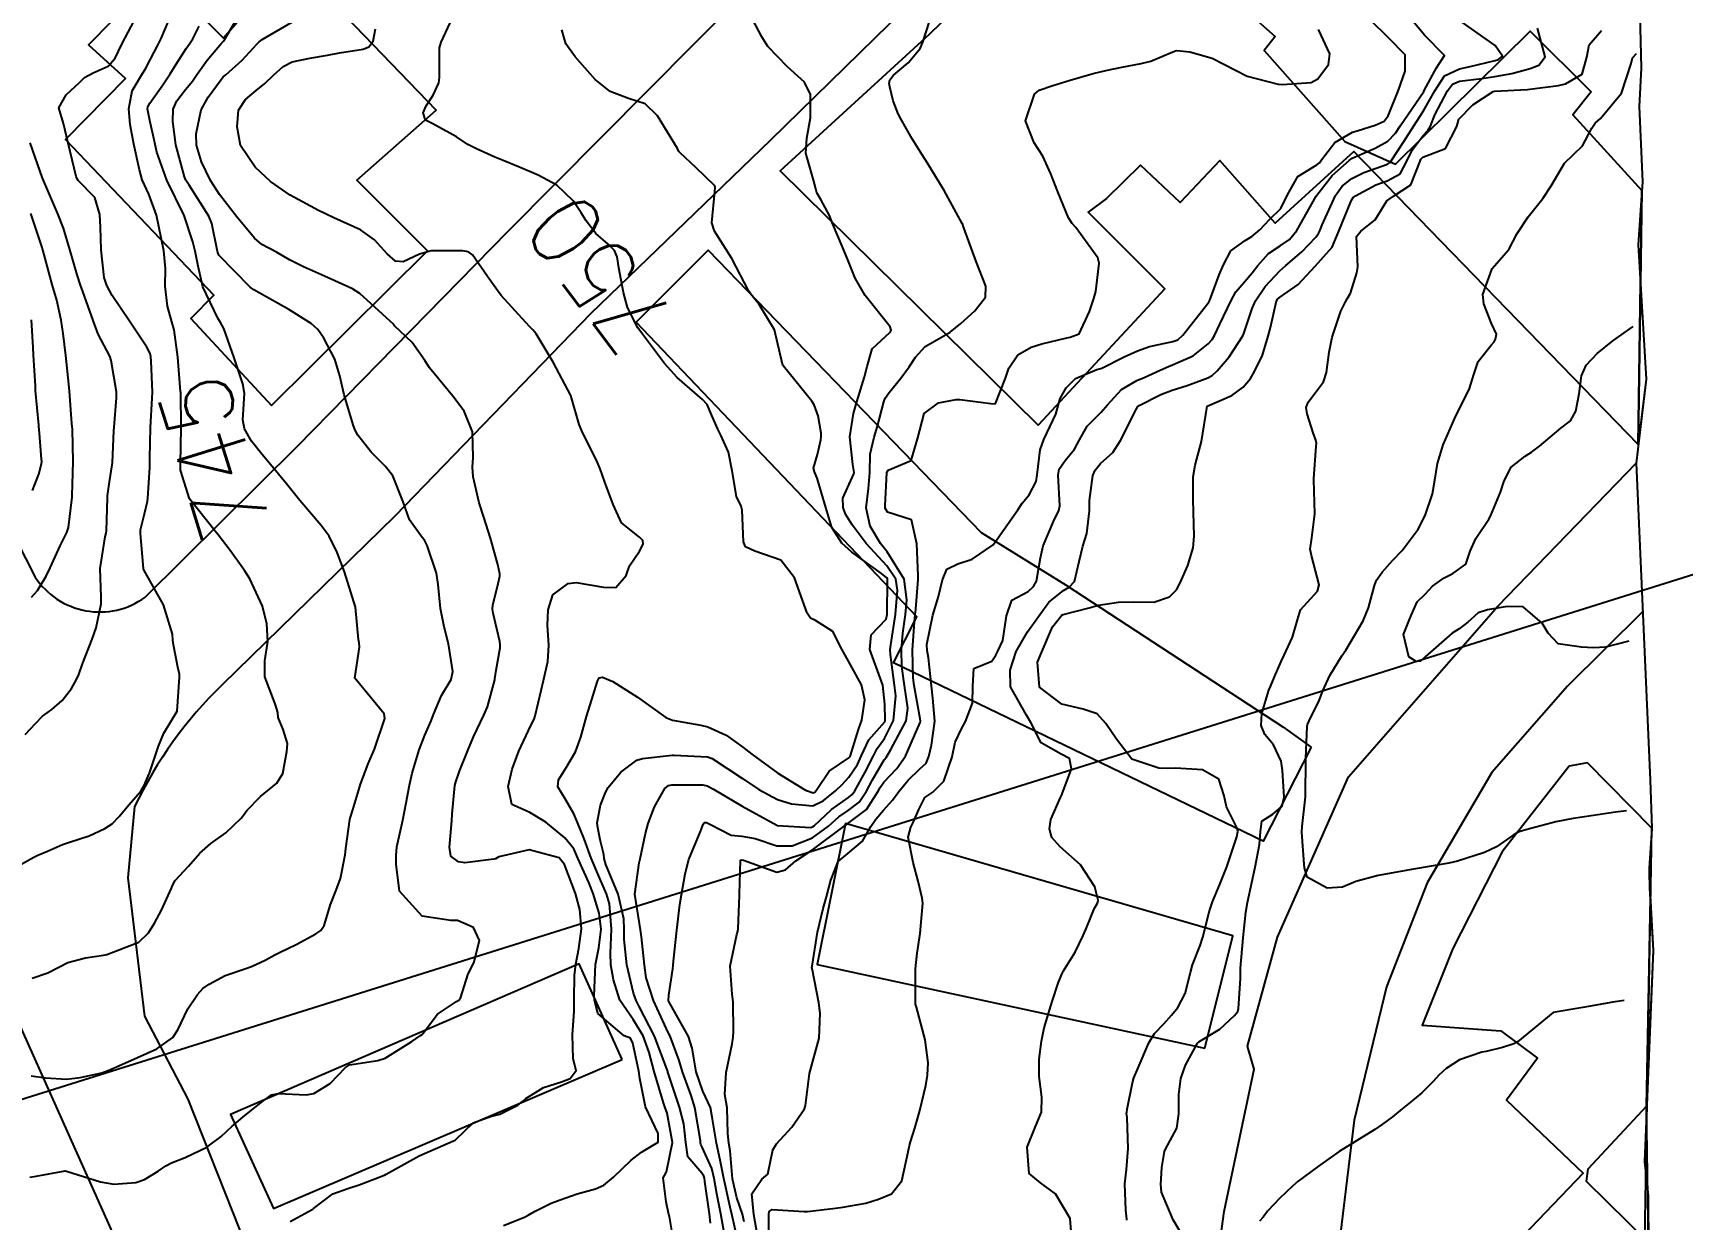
# Model space of a CAD drawing. Header units: metres. Extents: x 318500 to 325275, y 7408834 to 7428799.
# Drawn here: x 324030 to 324123.3, y 7420648.4 to 7420715.5 of the extents above; entities that cross this region are included whole.
import ezdxf
from ezdxf.enums import TextEntityAlignment as Align

# ---------------------------------------------------------------- set-up
doc = ezdxf.new("R2010")
doc.units = ezdxf.units.M
doc.header["$MEASUREMENT"] = 0
doc.linetypes.add('CONTINUO', pattern=[0])
for name, color, linetype in [('Area', 45, 'Continuous'), ('Cotas', 45, 'Continuous'), ('Curvas de Nivel 1m', 11, 'Continuous'), ('Curvas de Nivel 5m', 15, 'Continuous'), ('Edificações', 30, 'Continuous'), ('TEXTO', 45, 'Continuous'), ('Vias Primárias', 230, 'Continuous')]:
    doc.layers.add(name, color=color, linetype=linetype)
doc.styles.add('Style-STANDARD', font='STANDARD.shx')

msp = doc.modelspace()

# ---------------------------------------------------------------- linework, layer by layer
at = {"layer": 'Area'}
msp.add_lwpolyline([(324120.86, 7420765.833), (324120.91, 7420757.428), (324121.112, 7420752.133), (324120.784, 7420741.652), (324120.947, 7420739.248), (324121.206, 7420737.708), (324120.998, 7420733.427), (324120.946, 7420730.495), (324120.565, 7420727.16), (324120.892, 7420713.476), (324120.794, 7420711.324), (324120.976, 7420707.053), (324120.729, 7420703.508), (324121.185, 7420695.919), (324120.611, 7420691.168), (324121.407, 7420673.241), (324121.505, 7420670.527), (324121.352, 7420668.271), (324121.368, 7420667.144), (324121.575, 7420663.625), (324121.079, 7420651.686), (324121.298, 7420649.772), (324121.341, 7420643.741)], dxfattribs=at)
at = {"layer": 'Curvas de Nivel 1m', "flags": 128}
for points, elevation in [([(324029.202, 7420668.452), (324030.016, 7420668.899), (324030.253, 7420669.012), (324030.782, 7420669.242), (324031.638, 7420669.621), (324032.028, 7420669.748), (324033.139, 7420670.108), (324034.04, 7420670.507), (324034.456, 7420670.782), (324034.843, 7420671.188), (324035.388, 7420671.852), (324036.072, 7420672.623), (324036.269, 7420672.985), (324036.355, 7420673.176), (324036.562, 7420673.65), (324037.067, 7420675.165), (324037.361, 7420675.912), (324038.13, 7420677.15), (324038.246, 7420679.061), (324038.256, 7420679.149), (324038.253, 7420679.241), (324038.165, 7420679.631), (324037.913, 7420680.89), (324037.884, 7420681.154), (324037.85, 7420681.49), (324037.346, 7420683.163), (324036.239, 7420685.125), (324036.218, 7420685.18), (324036.213, 7420685.208), (324036.045, 7420687.182), (324036.054, 7420687.392), (324036.277, 7420688.306), (324036.451, 7420689.014), (324036.471, 7420689.177), (324036.573, 7420690.919), (324036.579, 7420691.176), (324036.582, 7420691.436), (324036.621, 7420693.176), (324036.712, 7420694.828), (324036.719, 7420695.175), (324036.646, 7420696.927), (324036.629, 7420697.177), (324036.589, 7420697.364), (324036.405, 7420697.721), (324035.433, 7420699.19), (324034.441, 7420700.633), (324034.147, 7420701.205), (324034.004, 7420701.659), (324033.831, 7420703.21), (324033.79, 7420704.507), (324033.746, 7420705.211), (324033.474, 7420706.175), (324032.529, 7420707.144), (324032.464, 7420707.231), (324032.405, 7420707.359), (324031.968, 7420709.239), (324031.691, 7420710.363), (324031.439, 7420711.247), (324031.847, 7420711.985), (324032.602, 7420712.684), (324032.883, 7420712.949), (324033.365, 7420713.219), (324034.217, 7420713.605), (324034.623, 7420714.051), (324034.998, 7420714.833), (324035.182, 7420715.195), (324035.688, 7420716.152)], 744), ([(324029.783, 7420650.813), (324030.157, 7420650.874), (324031.789, 7420651.162), (324031.859, 7420651.158), (324033.78, 7420650.547), (324034.546, 7420650.421), (324035.78, 7420650.503), (324036.274, 7420650.674), (324037.056, 7420651.157), (324037.485, 7420651.461), (324037.795, 7420651.629), (324038.583, 7420651.923), (324039.804, 7420652.498), (324040.601, 7420653.108), (324041.226, 7420653.692), (324041.827, 7420654.211), (324042.32, 7420654.597), (324042.942, 7420655.079), (324043.464, 7420655.456), (324043.847, 7420655.541), (324045.423, 7420655.47), (324045.847, 7420655.539), (324046.778, 7420656.104), (324047.646, 7420657.013), (324047.871, 7420657.154), (324049.468, 7420657.4), (324049.875, 7420657.533), (324051.391, 7420658.473), (324051.889, 7420658.826), (324051.966, 7420658.883), (324052.026, 7420658.959), (324052.842, 7420660.015), (324053.917, 7420660.73), (324054.049, 7420660.807), (324054.151, 7420660.937), (324054.57, 7420662.301), (324054.903, 7420662.926), (324055.223, 7420664.182), (324054.877, 7420664.926), (324053.976, 7420665.32), (324053.602, 7420665.317), (324051.979, 7420665.564), (324050.702, 7420666.979), (324050.497, 7420668.509), (324050.498, 7420668.983), (324050.537, 7420669.484), (324050.877, 7420670.978), (324051.075, 7420671.965), (324051.251, 7420672.972), (324051.418, 7420673.642), (324051.805, 7420674.965), (324052.118, 7420675.786), (324052.487, 7420676.595), (324052.621, 7420676.955), (324053.073, 7420678.024), (324053.614, 7420678.945), (324053.714, 7420679.398), (324053.462, 7420680.947), (324053.227, 7420681.922), (324053.016, 7420682.952), (324052.882, 7420684.302), (324052.783, 7420684.955), (324052.263, 7420686.511), (324052.11, 7420686.805), (324051.976, 7420686.964), (324051.267, 7420687.967), (324050.906, 7420688.981), (324050.312, 7420690.45), (324049.891, 7420690.996), (324049.1, 7420691.781), (324048.337, 7420692.742), (324048.182, 7420693.022), (324048.093, 7420693.273), (324047.568, 7420695.028), (324047.323, 7420696.094), (324047.032, 7420697.034), (324046.412, 7420698.233), (324046.079, 7420698.708), (324045.695, 7420699.051), (324044.432, 7420699.847), (324042.753, 7420700.788), (324042.448, 7420700.96), (324042.252, 7420701.102), (324040.477, 7420702.908), (324040.404, 7420703.121), (324040.083, 7420704.713), (324039.912, 7420705.129), (324038.798, 7420706.874), (324038.621, 7420707.149), (324038.533, 7420707.343), (324038.041, 7420709.158), (324037.877, 7420710.465), (324037.895, 7420711.16), (324038.102, 7420711.642), (324038.597, 7420712.276), (324038.99, 7420712.758), (324039.259, 7420713.14), (324039.816, 7420713.938), (324040.637, 7420714.905), (324040.744, 7420715.014), (324040.823, 7420715.118), (324041.497, 7420716.266)], 747), ([(324044.505, 7420648.303), (324045.759, 7420648.986), (324045.794, 7420649.005), (324045.83, 7420649.039), (324046.928, 7420649.867), (324047.777, 7420650.173), (324048.413, 7420650.371), (324049.789, 7420650.899), (324049.85, 7420650.928), (324049.946, 7420650.988), (324051.801, 7420652.015), (324053.748, 7420652.869), (324053.81, 7420652.888), (324053.838, 7420652.901), (324053.867, 7420652.929), (324054.867, 7420653.877), (324055.83, 7420654.236), (324056.365, 7420654.369), (324057.378, 7420654.887), (324057.641, 7420655.085), (324057.846, 7420655.251), (324058.845, 7420655.88), (324059.86, 7420656.203), (324060.336, 7420656.38), (324060.69, 7420656.848), (324060.518, 7420657.492), (324060.466, 7420658.851), (324060.565, 7420660.195), (324060.566, 7420660.85), (324060.584, 7420662.207), (324060.661, 7420662.849), (324060.839, 7420663.727), (324060.982, 7420664.845), (324060.894, 7420665.939), (324060.649, 7420666.85), (324060.024, 7420668.476), (324059.716, 7420668.863), (324058.034, 7420669.308), (324056.312, 7420668.906), (324056.127, 7420668.81), (324056.028, 7420668.782), (324054.38, 7420668.579), (324054.025, 7420668.629), (324053.604, 7420668.944), (324053.512, 7420669.468), (324053.648, 7420670.944), (324053.676, 7420671.324), (324053.826, 7420672.943), (324053.874, 7420673.151), (324054.092, 7420673.765), (324054.562, 7420674.933), (324054.883, 7420675.694), (324055.461, 7420676.92), (324055.665, 7420677.389), (324056.084, 7420678.911), (324056.092, 7420678.98), (324056.168, 7420679.456), (324056.377, 7420680.718), (324056.392, 7420680.907), (324056.37, 7420681.086), (324056.199, 7420681.793), (324055.983, 7420682.688), (324055.953, 7420682.914), (324055.971, 7420683.156), (324056.229, 7420684.187), (324056.366, 7420684.78), (324056.367, 7420684.908), (324056.248, 7420685.43), (324055.843, 7420686.916), (324055.468, 7420688.108), (324055.192, 7420688.926), (324054.852, 7420690.392), (324054.825, 7420690.932), (324054.868, 7420691.474), (324054.814, 7420692.933), (324054.357, 7420694.102), (324053.707, 7420694.947), (324052.394, 7420696.553), (324052.12, 7420696.964), (324051.41, 7420697.975), (324050.419, 7420698.929), (324050.392, 7420698.962), (324050.369, 7420698.991), (324048.446, 7420700.754), (324048.038, 7420701.024), (324046.46, 7420701.725), (324045.267, 7420702.259), (324044.474, 7420702.658), (324043.731, 7420703.081), (324042.918, 7420703.527), (324042.488, 7420703.879), (324041.482, 7420705.11), (324040.518, 7420706.35), (324040.004, 7420707.128), (324039.492, 7420708.19), (324039.225, 7420709.14), (324039.196, 7420709.771), (324039.474, 7420711.137), (324039.871, 7420711.851), (324040.606, 7420712.845), (324040.732, 7420712.995), (324040.876, 7420713.117), (324041.789, 7420713.942), (324042.636, 7420714.85), (324042.762, 7420714.974), (324042.934, 7420715.096), (324044.65, 7420716.109)], 748), ([(324069.113, 7420647.356), (324068.866, 7420648.733), (324068.642, 7420649.872), (324068.479, 7420650.74), (324068.349, 7420651.295), (324067.808, 7420652.504), (324067.723, 7420652.665), (324067.711, 7420652.751), (324067.704, 7420652.859), (324067.392, 7420654.757), (324067.183, 7420655.427), (324066.698, 7420656.768), (324066.509, 7420657.404), (324065.993, 7420658.778), (324065.893, 7420658.991), (324065.052, 7420660.789), (324064.649, 7420662.083), (324064.541, 7420662.794), (324064.376, 7420664.386), (324064.323, 7420664.796), (324064, 7420666.8), (324064.254, 7420668.57), (324064.297, 7420668.797), (324064.604, 7420670.235), (324064.746, 7420670.793), (324065.115, 7420671.738), (324065.699, 7420672.784), (324065.909, 7420672.955), (324066.083, 7420672.988), (324067.853, 7420672.984), (324068.083, 7420672.935), (324068.453, 7420672.744), (324070.066, 7420671.776), (324072.025, 7420670.7), (324072.05, 7420670.693), (324073.947, 7420670.57), (324074.049, 7420670.605), (324074.134, 7420670.669), (324075.119, 7420671.599), (324076.074, 7420672.265), (324076.283, 7420672.432), (324076.43, 7420672.637), (324077.02, 7420673.707), (324077.488, 7420674.626), (324077.707, 7420675.031), (324078.12, 7420675.598), (324078.633, 7420676.612), (324078.753, 7420678.009), (324078.682, 7420678.612), (324078.449, 7420680.353), (324078.43, 7420680.616), (324078.466, 7420680.889), (324078.739, 7420682.612), (324078.85, 7420683.991), (324078.748, 7420684.612), (324078.251, 7420685.367), (324077.082, 7420686.632), (324076.28, 7420687.675), (324075.913, 7420688.272), (324075.779, 7420688.648), (324075.753, 7420689.193), (324076.316, 7420690.392), (324076.391, 7420690.567), (324076.397, 7420690.639), (324076.327, 7420691.083), (324076.164, 7420692.643), (324076.363, 7420693.973), (324076.513, 7420694.494), (324076.554, 7420694.638), (324076.983, 7420696.042), (324077.138, 7420696.633), (324077.42, 7420697.625), (324078.429, 7420698.56), (324078.459, 7420698.59), (324078.476, 7420698.619), (324078.498, 7420698.686), (324078.433, 7420698.874), (324077.019, 7420700.634), (324076.465, 7420701.614), (324076.051, 7420702.646), (324075.719, 7420703.424), (324075.201, 7420704.66), (324075.012, 7420705.159), (324074.524, 7420706.057), (324074.294, 7420706.44), (324074.239, 7420706.674), (324074.118, 7420707.094), (324073.669, 7420708.683), (324073.732, 7420709.524), (324073.924, 7420710.68), (324073.923, 7420712), (324073.588, 7420712.685), (324072.623, 7420713.569), (324071.522, 7420714.717), (324071.175, 7420715.252), (324070.655, 7420716.263)], 752), ([(324069.742, 7420647.547), (324069.478, 7420648.724), (324069.383, 7420649.108), (324069.03, 7420650.731), (324068.834, 7420651.768), (324068.609, 7420652.738), (324068.379, 7420654.194), (324068.284, 7420654.743), (324067.854, 7420655.679), (324067.464, 7420656.756), (324067.235, 7420658.111), (324067.032, 7420658.763), (324065.919, 7420660.745), (324065.902, 7420660.78), (324065.897, 7420660.803), (324065.925, 7420661.1), (324066.146, 7420662.579), (324066.164, 7420662.777), (324066.187, 7420663.011), (324066.375, 7420664.774), (324066.547, 7420666.217), (324066.632, 7420666.771), (324066.84, 7420667.945), (324067.057, 7420668.765), (324067.743, 7420670.45), (324067.868, 7420670.753), (324067.948, 7420670.855), (324068.052, 7420670.86), (324068.279, 7420670.747), (324069.453, 7420670.138), (324070.044, 7420670.086), (324070.81, 7420669.945), (324072.038, 7420669.544), (324072.888, 7420669.537), (324074.043, 7420669.993), (324074.954, 7420670.656), (324075.536, 7420671.169), (324076.063, 7420671.528), (324076.691, 7420672.013), (324077.106, 7420672.63), (324077.445, 7420673.271), (324078.107, 7420674.389), (324078.206, 7420674.521), (324078.274, 7420674.618), (324078.476, 7420674.977), (324079.333, 7420676.602), (324079.432, 7420677.309), (324079.24, 7420678.604), (324079.103, 7420679.679), (324079.071, 7420680.607), (324079.155, 7420681.561), (324079.295, 7420682.604), (324079.382, 7420683.443), (324079.22, 7420684.605), (324078.263, 7420686.152), (324077.89, 7420686.624), (324077.314, 7420687.595), (324077.071, 7420688.632), (324077.213, 7420689.725), (324077.282, 7420690.63), (324077.298, 7420691.668), (324077.524, 7420692.628), (324077.729, 7420693.254), (324078.081, 7420694.623), (324078.16, 7420694.835), (324078.378, 7420695.159), (324079.04, 7420695.961), (324079.506, 7420696.603), (324079.862, 7420697.144), (324080.417, 7420697.753), (324080.938, 7420698.066), (324081.828, 7420698.569), (324082.435, 7420699.062), (324083.217, 7420699.777), (324083.821, 7420700.546), (324083.847, 7420701.162), (324083.306, 7420702.558), (324082.607, 7420704.47), (324082.573, 7420704.569), (324082.555, 7420704.614), (324082.511, 7420704.713), (324081.482, 7420706.58), (324080.553, 7420708.117), (324080.25, 7420708.595), (324079.676, 7420709.501), (324079.039, 7420710.613), (324078.887, 7420710.909), (324078.6, 7420711.644), (324078.413, 7420712.428), (324078.389, 7420712.623), (324078.417, 7420712.819), (324078.617, 7420713.093), (324079.453, 7420713.783), (324080.128, 7420714.598), (324080.293, 7420714.948), (324080.663, 7420716.131)], 753), ([(324071.603, 7420646.83), (324071.573, 7420648.702), (324071.59, 7420648.874), (324071.764, 7420648.977), (324073.565, 7420648.871), (324073.763, 7420648.872), (324075.344, 7420649.069), (324075.767, 7420649.113), (324077.052, 7420649.346), (324077.774, 7420649.565), (324078.512, 7420649.876), (324079.098, 7420650.6), (324079.45, 7420652.239), (324079.531, 7420652.594), (324079.593, 7420652.813), (324079.825, 7420653.587), (324080.051, 7420654.372), (324080.105, 7420654.586), (324080.449, 7420655.993), (324080.547, 7420656.58), (324080.58, 7420657.282), (324080.416, 7420658.582), (324079.917, 7420660.41), (324079.874, 7420660.591), (324079.871, 7420660.641), (324079.872, 7420662.591), (324079.959, 7420663.479), (324080.135, 7420664.588), (324080.283, 7420666.299), (324080.255, 7420666.586), (324080.014, 7420667.543), (324079.742, 7420668.594), (324079.463, 7420670.018), (324079.612, 7420670.597), (324079.756, 7420670.892), (324080.065, 7420671.59), (324080.396, 7420672.265), (324080.856, 7420672.578), (324081.469, 7420673.19), (324081.94, 7420674.563), (324082.118, 7420675.396), (324082.494, 7420676.189), (324082.693, 7420676.554), (324083.095, 7420677.601), (324083.105, 7420678.551), (324083.161, 7420679.564), (324084.182, 7420679.974), (324084.416, 7420680.307), (324084.52, 7420680.535), (324084.803, 7420681.138), (324085.011, 7420682.528), (324085.321, 7420683.426), (324086.231, 7420683.906), (324086.54, 7420684.201), (324086.702, 7420684.503), (324086.941, 7420685.819), (324087.084, 7420686.498), (324087.667, 7420687.872), (324087.97, 7420688.485), (324088.021, 7420688.757), (324087.94, 7420690.486), (324087.993, 7420690.817), (324088.333, 7420691.315), (324088.855, 7420691.962), (324089.133, 7420692.472), (324089.578, 7420693.247), (324090.366, 7420694.044), (324090.729, 7420694.455), (324091.509, 7420695.317), (324092.391, 7420695.835), (324092.807, 7420696.013), (324093.694, 7420696.417), (324094.183, 7420696.633), (324094.405, 7420696.711), (324095.572, 7420697.233), (324096.423, 7420697.905), (324096.646, 7420698.157), (324096.781, 7420698.375), (324097.085, 7420699.019), (324097.715, 7420700.361), (324097.979, 7420700.836), (324098.466, 7420701.415), (324098.905, 7420701.915), (324099.23, 7420702.342), (324099.824, 7420703.003), (324100.497, 7420703.438), (324101.018, 7420703.807), (324101.43, 7420704.316), (324102.53, 7420706.257), (324102.556, 7420706.3), (324103.423, 7420707.411), (324104.395, 7420708.272), (324104.487, 7420708.345), (324104.562, 7420708.396), (324105.856, 7420708.972), (324106.577, 7420709.357), (324107.008, 7420709.82), (324107.29, 7420710.24), (324108.61, 7420712.176), (324108.629, 7420712.22), (324109.333, 7420713.506), (324109.776, 7420714.203), (324108.657, 7420715.354), (324107.923, 7420716.231)], 756), ([(324088.699, 7420647.518), (324088.622, 7420648.471), (324087.781, 7420649.862), (324086.933, 7420650.493), (324086.305, 7420651.012), (324086.183, 7420652.504), (324086.658, 7420653.667), (324086.989, 7420654.493), (324087.013, 7420655.332), (324086.86, 7420656.495), (324086.864, 7420657.48), (324086.993, 7420658.493), (324087.148, 7420659.245), (324087.515, 7420660.486), (324087.612, 7420660.797), (324087.939, 7420661.767), (324088.137, 7420662.288), (324088.239, 7420662.477), (324088.9, 7420663.531), (324089.35, 7420664.466), (324089.531, 7420664.91), (324089.993, 7420666.013), (324090.151, 7420666.305), (324090.197, 7420666.457), (324090.011, 7420667.212), (324089.207, 7420668.468), (324088.04, 7420669.471), (324087.573, 7420670.015), (324087.449, 7420670.489), (324087.529, 7420671.017), (324088.077, 7420672.275), (324088.146, 7420672.413), (324088.169, 7420672.479), (324088.688, 7420673.887), (324088.583, 7420674.475), (324088.112, 7420674.722), (324086.975, 7420675.353), (324086.385, 7420676.506), (324086.136, 7420676.921), (324085.249, 7420678.524), (324085.228, 7420679.471), (324085.563, 7420680.519), (324086.201, 7420681.63), (324086.819, 7420682.501), (324087.408, 7420683.306), (324088.232, 7420683.972), (324088.56, 7420684.152), (324088.85, 7420684.474), (324089.117, 7420685.611), (324089.339, 7420686.469), (324089.553, 7420687.191), (324089.702, 7420688.466), (324089.712, 7420689.053), (324089.894, 7420690.464), (324090.026, 7420690.762), (324090.33, 7420691.144), (324091.018, 7420691.772), (324091.465, 7420692.443), (324092.368, 7420694.224), (324092.436, 7420694.363), (324092.519, 7420694.429), (324093.743, 7420695.052), (324094.383, 7420695.292), (324095.228, 7420695.557), (324096.394, 7420695.977), (324096.651, 7420696.121), (324096.927, 7420696.372), (324097.601, 7420697.174), (324098.37, 7420698.351), (324098.431, 7420698.485), (324098.897, 7420699.894), (324099.09, 7420700.344), (324099.645, 7420701.155), (324100.476, 7420702.035), (324100.63, 7420702.175), (324100.813, 7420702.325), (324101.705, 7420703.099), (324102.504, 7420703.928), (324102.663, 7420704.143), (324102.727, 7420704.297), (324102.858, 7420704.639), (324103.625, 7420706.284), (324104.003, 7420706.813), (324104.545, 7420707.25), (324105.223, 7420707.59), (324106.557, 7420708.059), (324106.677, 7420708.129), (324106.764, 7420708.247), (324107.474, 7420709.339), (324108.051, 7420710.228), (324108.599, 7420711.074), (324109.226, 7420712.211), (324109.781, 7420713.044), (324110.629, 7420713.453), (324111.24, 7420713.574), (324112.636, 7420713.924), (324112.825, 7420713.98), (324113.06, 7420714.164), (324112.649, 7420714.76), (324110.797, 7420716.06)], 757), ([(324029.859, 7420656.545), (324030.671, 7420656.429), (324031.857, 7420656.342), (324032.634, 7420656.443), (324033.863, 7420656.711), (324034.228, 7420656.831), (324034.992, 7420657.183), (324035.874, 7420657.575), (324036.972, 7420658.066), (324037.886, 7420658.707), (324038.156, 7420659.146), (324038.725, 7420660.32), (324039.27, 7420661.13), (324039.583, 7420661.467), (324039.929, 7420661.725), (324040.842, 7420662.201), (324041.942, 7420662.577), (324042.322, 7420662.709), (324043.103, 7420663.078), (324043.649, 7420663.377), (324043.955, 7420663.526), (324044.855, 7420663.953), (324045.965, 7420664.564), (324046.253, 7420664.751), (324046.435, 7420665.035), (324046.795, 7420666.225), (324047.119, 7420667.029), (324047.35, 7420667.686), (324047.613, 7420669.024), (324047.663, 7420669.395), (324047.887, 7420671.022), (324047.917, 7420671.157), (324048.058, 7420671.574), (324048.397, 7420672.693), (324048.493, 7420673.014), (324048.927, 7420674.178), (324049.277, 7420675.002), (324049.864, 7420676.731), (324049.826, 7420676.995), (324048.16, 7420679.02), (324048.436, 7420680.766), (324048.412, 7420681.017), (324048.378, 7420681.203), (324048.21, 7420683.02), (324047.588, 7420685.027), (324047.176, 7420686.105), (324046.716, 7420687.035), (324046.269, 7420687.639), (324045.056, 7420689.059), (324044.304, 7420689.986), (324043.409, 7420691.084), (324042.912, 7420691.677), (324042.333, 7420692.401), (324041.929, 7420693.104), (324041.84, 7420693.613), (324041.927, 7420695.104), (324041.84, 7420695.644), (324041.343, 7420697.111), (324040.756, 7420698.777), (324040.569, 7420699.119), (324040.423, 7420699.348), (324039.581, 7420701.133), (324039.301, 7420702.304), (324039.148, 7420703.14), (324039.008, 7420703.665), (324038.522, 7420705.15), (324038.501, 7420705.198), (324037.547, 7420707.165), (324036.981, 7420708.747), (324036.876, 7420709.175), (324036.823, 7420709.437), (324036.574, 7420710.533), (324036.442, 7420711.181), (324036.459, 7420711.304), (324036.585, 7420711.506), (324037.278, 7420712.492), (324037.723, 7420713.163), (324038.063, 7420713.713), (324038.632, 7420714.592), (324038.865, 7420714.918), (324039.01, 7420715.144), (324039.37, 7420715.862)], 746), ([(324056.571, 7420648.075), (324057.755, 7420648.56), (324057.972, 7420648.662), (324058.334, 7420648.871), (324059.274, 7420649.351), (324059.77, 7420649.534), (324060.744, 7420649.872), (324061.78, 7420650.159), (324062.248, 7420650.358), (324062.794, 7420650.815), (324063.8, 7420651.776), (324064.382, 7420652.217), (324065.328, 7420652.785), (324065.32, 7420653.282), (324064.595, 7420654.792), (324064.276, 7420656.383), (324064.219, 7420656.797), (324063.886, 7420658.38), (324063.749, 7420658.662), (324063.398, 7420658.807), (324061.908, 7420660.058), (324061.716, 7420660.833), (324061.704, 7420661.053), (324061.78, 7420662.833), (324061.959, 7420663.78), (324062.087, 7420664.828), (324061.984, 7420665.735), (324061.65, 7420666.835), (324061.391, 7420667.458), (324060.782, 7420668.849), (324060.546, 7420669.363), (324060.041, 7420669.995), (324058.962, 7420670.871), (324058.058, 7420671.413), (324057.044, 7420671.875), (324056.83, 7420672.899), (324057.071, 7420673.872), (324057.447, 7420674.89), (324058.125, 7420676.334), (324058.311, 7420676.696), (324058.372, 7420676.878), (324058.704, 7420678.323), (324058.845, 7420678.873), (324059.085, 7420679.962), (324059.136, 7420680.871), (324059.066, 7420682.007), (324059.091, 7420682.871), (324059.372, 7420683.719), (324060.233, 7420684.368), (324060.674, 7420684.413), (324062.23, 7420684.16), (324062.919, 7420684.13), (324063.506, 7420684.811), (324063.692, 7420685.364), (324064.261, 7420686.195), (324064.474, 7420686.59), (324064.444, 7420686.798), (324064.272, 7420686.98), (324063.254, 7420687.79), (324062.768, 7420688.823), (324062.309, 7420690.088), (324062.041, 7420690.834), (324061.828, 7420691.337), (324061.051, 7420692.849), (324060.85, 7420693.347), (324060.419, 7420694.859), (324060.372, 7420694.98), (324059.378, 7420696.87), (324058.416, 7420698.481), (324058.235, 7420698.699), (324058.042, 7420698.886), (324056.446, 7420700.635), (324056.232, 7420700.913), (324055.673, 7420701.711), (324054.815, 7420702.935), (324054.623, 7420703.079), (324054.482, 7420703.125), (324054.264, 7420703.16), (324052.482, 7420703.171), (324051.827, 7420702.97), (324050.908, 7420702.549), (324050.474, 7420702.579), (324049.998, 7420702.997), (324049.272, 7420703.792), (324048.493, 7420704.348), (324046.979, 7420705.035), (324046.503, 7420705.249), (324046.106, 7420705.446), (324044.518, 7420706.302), (324043.405, 7420707.087), (324042.542, 7420707.89), (324041.708, 7420709.109), (324041.507, 7420710.174), (324041.583, 7420711.11), (324041.978, 7420711.718), (324042.597, 7420712.231), (324043.084, 7420712.611), (324043.571, 7420713.086), (324044.115, 7420713.58), (324044.622, 7420713.841), (324045.632, 7420714.047), (324046.628, 7420714.227), (324047.306, 7420714.357), (324048.633, 7420714.557), (324048.965, 7420714.686), (324049.197, 7420715.012), (324049.345, 7420715.708)], 749), ([(324068.274, 7420648.22), (324068.218, 7420648.743), (324067.959, 7420650.576), (324067.932, 7420650.748), (324067.905, 7420650.862), (324067.793, 7420651.044), (324066.995, 7420651.956), (324066.888, 7420652.764), (324066.77, 7420653.822), (324066.516, 7420654.77), (324065.87, 7420656.755), (324065.862, 7420656.78), (324065.115, 7420658.788), (324064.224, 7420660.489), (324064.068, 7420660.799), (324063.926, 7420661.214), (324063.539, 7420662.806), (324063.406, 7420664.25), (324063.402, 7420664.809), (324063.37, 7420665.419), (324063.053, 7420666.814), (324062.368, 7420668.482), (324062.265, 7420668.826), (324062.254, 7420669.049), (324062.04, 7420669.878), (324061.88, 7420670.664), (324061.867, 7420670.833), (324062.065, 7420671.836), (324062.35, 7420672.552), (324062.5, 7420672.824), (324063.205, 7420673.702), (324064.104, 7420674.37), (324064.426, 7420674.476), (324066.108, 7420674.658), (324066.225, 7420674.661), (324068.107, 7420674.572), (324068.376, 7420674.476), (324070.089, 7420673.334), (324071.018, 7420672.711), (324072.072, 7420672.157), (324072.849, 7420671.907), (324074.067, 7420671.804), (324074.655, 7420672.077), (324075.338, 7420672.651), (324075.719, 7420673.012), (324076.092, 7420673.415), (324076.596, 7420674.141), (324076.814, 7420674.633), (324077.228, 7420675.519), (324078.129, 7420676.547), (324078.16, 7420676.62), (324078.144, 7420677.549), (324078.019, 7420678.621), (324077.954, 7420678.831), (324077.289, 7420680.629), (324077.357, 7420681.47), (324078.207, 7420682.337), (324078.269, 7420682.619), (324078.286, 7420684.572), (324078.277, 7420684.619), (324078.241, 7420684.673), (324077.943, 7420684.924), (324076.262, 7420686.124), (324075.698, 7420686.649), (324075.147, 7420687.525), (324074.805, 7420688.662), (324074.315, 7420690.32), (324074.164, 7420690.672), (324074.109, 7420690.887), (324074.335, 7420691.644), (324074.525, 7420692.489), (324074.538, 7420692.667), (324074.534, 7420692.85), (324074.362, 7420693.831), (324074.147, 7420694.453), (324074.005, 7420694.675), (324072.399, 7420696.642), (324072.362, 7420696.7), (324072.343, 7420696.758), (324071.892, 7420698.705), (324071.028, 7420700.131), (324070.55, 7420700.719), (324070.453, 7420700.887), (324069.492, 7420702.735), (324068.503, 7420704.28), (324068.36, 7420704.752), (324068.528, 7420706.507), (324068.55, 7420706.75), (324068.531, 7420706.829), (324067.447, 7420707.866), (324066.559, 7420708.701), (324066.493, 7420708.781), (324066.403, 7420708.94), (324065.284, 7420710.793), (324064.59, 7420711.462), (324063.634, 7420711.775), (324062.6, 7420712.16), (324061.748, 7420712.843), (324060.629, 7420714.126), (324060.104, 7420714.865), (324059.865, 7420715.65)], 751), ([(324070.187, 7420648.282), (324070.087, 7420648.717), (324069.774, 7420649.65), (324069.529, 7420650.724), (324069.382, 7420652.303), (324069.32, 7420652.727), (324069.263, 7420653.283), (324069.214, 7420654.729), (324069.09, 7420655.493), (324069.159, 7420656.731), (324069.506, 7420658.345), (324069.552, 7420658.725), (324069.584, 7420659.035), (324069.557, 7420660.725), (324069.5, 7420661.152), (324069.39, 7420662.728), (324069.768, 7420664.523), (324069.826, 7420664.722), (324069.844, 7420664.849), (324069.91, 7420666.721), (324069.912, 7420666.811), (324069.965, 7420668.721), (324070.03, 7420668.742), (324070.15, 7420668.719), (324072.02, 7420668.044), (324072.526, 7420668.189), (324073.099, 7420668.684), (324074.036, 7420669.311), (324075.839, 7420670.643), (324075.954, 7420670.739), (324076.052, 7420670.806), (324077.099, 7420671.595), (324077.761, 7420672.623), (324077.869, 7420672.836), (324078.088, 7420673.144), (324078.811, 7420673.898), (324079.312, 7420674.602), (324080.129, 7420676.503), (324080.146, 7420676.59), (324080.132, 7420676.705), (324079.788, 7420678.596), (324079.737, 7420679.025), (324079.709, 7420680.597), (324079.804, 7420682.194), (324079.851, 7420682.595), (324079.891, 7420682.919), (324080.021, 7420684.593), (324080.015, 7420684.822), (324079.948, 7420686.595), (324079.638, 7420687.954), (324078.288, 7420688.39), (324078.157, 7420688.621), (324078.149, 7420688.765), (324078.256, 7420690.621), (324078.264, 7420690.677), (324078.322, 7420690.764), (324079.617, 7420691.314), (324080, 7420692.595), (324080.364, 7420693.961), (324081.162, 7420694.578), (324082.175, 7420694.761), (324082.373, 7420694.761), (324084.125, 7420694.542), (324084.37, 7420694.523), (324084.397, 7420694.54), (324084.963, 7420695.96), (324085.146, 7420696.529), (324085.646, 7420697.287), (324086.418, 7420697.719), (324087.015, 7420697.907), (324088.426, 7420698.253), (324088.622, 7420698.292), (324089.12, 7420698.48), (324089.712, 7420699.741), (324089.95, 7420700.468), (324090.066, 7420700.856), (324090.254, 7420702.463), (324090.182, 7420702.767), (324088.935, 7420704.484), (324088.732, 7420704.707), (324088.515, 7420705.035), (324087.91, 7420706.496), (324087.526, 7420707.519), (324087.073, 7420708.505), (324086.571, 7420709.273), (324086.088, 7420710.518), (324086.605, 7420712.019), (324086.869, 7420712.246), (324087.633, 7420712.5), (324088.377, 7420712.729), (324088.615, 7420712.798), (324089.915, 7420713.176), (324090.623, 7420713.345), (324091.539, 7420713.534), (324092.63, 7420713.754), (324093.179, 7420713.877), (324094.415, 7420714.412), (324094.578, 7420714.473), (324094.641, 7420714.48), (324095.382, 7420714.399), (324096.635, 7420714.055), (324097.294, 7420713.706), (324098.62, 7420713.039), (324100.369, 7420712.577), (324100.614, 7420712.568), (324102.241, 7420712.68), (324102.619, 7420712.886), (324103.229, 7420713.693), (324103.295, 7420714.29), (324102.66, 7420715.662)], 754), ([(324091.814, 7420648.375), (324091.815, 7420648.429), (324091.768, 7420648.954), (324091.707, 7420650.431), (324091.798, 7420651.238), (324091.899, 7420652.429), (324091.836, 7420654.18), (324091.806, 7420654.431), (324091.809, 7420654.462), (324091.843, 7420654.647), (324092.146, 7420656.145), (324092.222, 7420656.425), (324092.453, 7420656.998), (324093.057, 7420658.412), (324093.374, 7420658.931), (324093.906, 7420659.476), (324094.347, 7420659.962), (324094.698, 7420660.392), (324095.123, 7420661.197), (324095.411, 7420662.385), (324095.533, 7420662.806), (324095.965, 7420663.906), (324096.119, 7420664.378), (324096.498, 7420665.867), (324096.661, 7420666.37), (324097.06, 7420667.318), (324097.477, 7420668.358), (324098.047, 7420670.045), (324098.091, 7420670.349), (324098.053, 7420670.531), (324097.456, 7420671.745), (324097.315, 7420672.361), (324097.024, 7420673.297), (324096.102, 7420673.832), (324094.574, 7420673.924), (324094.102, 7420673.899), (324093.625, 7420673.929), (324092.11, 7420674.43), (324091.24, 7420675.562), (324090.632, 7420676.452), (324090.138, 7420676.996), (324089.354, 7420677.255), (324088.146, 7420677.547), (324086.871, 7420678.499), (324086.775, 7420679.907), (324087.012, 7420680.498), (324087.624, 7420681.908), (324088.064, 7420682.482), (324088.131, 7420682.562), (324088.212, 7420682.611), (324089.697, 7420682.986), (324090.22, 7420683.137), (324091.354, 7420683.312), (324092.223, 7420683.323), (324093.337, 7420683.3), (324094.228, 7420683.609), (324094.625, 7420684.005), (324094.841, 7420684.394), (324095.269, 7420685.376), (324095.568, 7420686.387), (324095.622, 7420687.041), (324095.591, 7420688.387), (324095.573, 7420689.115), (324095.575, 7420690.387), (324095.677, 7420691.043), (324096.048, 7420692.385), (324096.37, 7420694.38), (324097.759, 7420694.98), (324098.387, 7420695.456), (324098.802, 7420695.938), (324099.044, 7420696.344), (324099.482, 7420697.271), (324099.814, 7420698.336), (324099.933, 7420698.837), (324100.288, 7420700.332), (324100.344, 7420700.439), (324100.453, 7420700.53), (324101.51, 7420701.268), (324102.463, 7420702.3), (324103.42, 7420703.362), (324103.8, 7420704.281), (324104.528, 7420706.027), (324104.625, 7420706.173), (324104.753, 7420706.268), (324105.903, 7420706.893), (324106.543, 7420707.12), (324107.266, 7420707.522), (324107.656, 7420708.234), (324107.953, 7420708.845), (324108.582, 7420709.688), (324108.846, 7420709.956), (324108.98, 7420710.214), (324109.227, 7420710.842), (324109.949, 7420712.2), (324110.228, 7420712.584), (324110.619, 7420712.759), (324111.895, 7420712.903), (324112.623, 7420713.008), (324113.59, 7420713.191), (324114.63, 7420713.459), (324115.12, 7420713.646), (324115.475, 7420714.127), (324115.047, 7420715.752)], 758), ([(324095.472, 7420646.654), (324094.438, 7420648.393), (324093.784, 7420649.972), (324093.739, 7420650.401), (324093.8, 7420651.362), (324093.942, 7420652.265), (324094.008, 7420652.398), (324094.638, 7420653.581), (324094.753, 7420654.391), (324094.754, 7420655.493), (324094.867, 7420656.39), (324095.127, 7420657.138), (324095.814, 7420658.381), (324095.848, 7420658.423), (324095.891, 7420658.458), (324097.083, 7420659.182), (324097.914, 7420659.955), (324098.088, 7420660.177), (324098.139, 7420660.347), (324098.25, 7420662.041), (324098.243, 7420662.346), (324098.236, 7420662.629), (324098.387, 7420664.344), (324098.55, 7420665.783), (324098.637, 7420666.34), (324098.886, 7420667.467), (324099.069, 7420668.334), (324099.326, 7420669.614), (324099.375, 7420670.33), (324099.449, 7420670.939), (324100.065, 7420671.321), (324100.602, 7420671.785), (324100.71, 7420672.314), (324100.624, 7420673.793), (324100.54, 7420674.316), (324100.119, 7420675.242), (324099.621, 7420675.823), (324099.412, 7420676.331), (324099.451, 7420677.019), (324099.841, 7420678.325), (324099.937, 7420678.55), (324100.171, 7420679.08), (324100.542, 7420679.959), (324100.715, 7420680.315), (324101.189, 7420681.321), (324101.472, 7420682.307), (324101.646, 7420682.878), (324102.228, 7420683.51), (324102.604, 7420683.925), (324102.694, 7420684.293), (324102.265, 7420685.952), (324102.19, 7420686.301), (324102.276, 7420686.941), (324102.449, 7420688.298), (324102.401, 7420690.216), (324102.398, 7420690.299), (324102.533, 7420692.111), (324102.543, 7420692.297), (324102.513, 7420692.459), (324102.356, 7420692.876), (324102.009, 7420693.948), (324101.967, 7420694.306), (324102.069, 7420694.61), (324102.381, 7420695.01), (324102.932, 7420695.751), (324103.109, 7420696.289), (324103.261, 7420697.444), (324103.432, 7420698.285), (324103.917, 7420699.75), (324104.174, 7420700.274), (324104.284, 7420700.441), (324104.458, 7420700.776), (324104.829, 7420701.912), (324104.874, 7420702.266), (324104.799, 7420703.974), (324105.04, 7420704.265), (324105.851, 7420704.922), (324106.527, 7420705.986), (324106.896, 7420706.245), (324107.87, 7420706.9), (324108.399, 7420708.222), (324108.442, 7420708.342), (324108.563, 7420708.447), (324109.828, 7420708.944), (324110.483, 7420710.192), (324110.594, 7420710.598), (324111.38, 7420711.404), (324112.531, 7420712.171), (324112.602, 7420712.178), (324114.467, 7420712.288), (324114.612, 7420712.3), (324116.219, 7420712.512), (324116.617, 7420712.603), (324117.573, 7420713.153), (324117.823, 7420714.098), (324117.952, 7420714.795), (324118.663, 7420715.614)], 759), ([(324029.531, 7420675.836), (324030.118, 7420676.456), (324030.516, 7420676.862), (324031.032, 7420677.246), (324031.629, 7420677.746), (324032.148, 7420678.428), (324032.436, 7420678.946), (324032.555, 7420679.224), (324032.765, 7420679.82), (324033.324, 7420681.213), (324033.538, 7420681.861), (324033.825, 7420683.206), (324033.824, 7420683.598), (324033.766, 7420685.207), (324034.052, 7420686.997), (324034.102, 7420687.202), (324034.12, 7420687.345), (324034.174, 7420689.202), (324034.181, 7420689.313), (324034.304, 7420690.105), (324034.454, 7420691.062), (324034.469, 7420691.199), (324034.545, 7420692.991), (324034.557, 7420693.198), (324034.697, 7420694.864), (324034.691, 7420695.197), (324034.397, 7420696.973), (324034.309, 7420697.201), (324033.647, 7420698.447), (324033.364, 7420699.216), (324032.797, 7420700.873), (324032.663, 7420701.227), (324032.459, 7420701.804), (324032.05, 7420703.236), (324031.693, 7420704.443), (324031.376, 7420705.247), (324030.529, 7420707.224), (324030.518, 7420707.26), (324030.514, 7420707.277), (324029.802, 7420709.268)], 743), ([(324029.888, 7420683.59), (324030.221, 7420683.971), (324030.715, 7420684.77), (324030.935, 7420685.25), (324031.501, 7420686.49), (324031.885, 7420687.236), (324031.972, 7420687.527), (324032.187, 7420689.232), (324032.194, 7420689.329), (324032.242, 7420691.231), (324032.198, 7420693.092), (324032.188, 7420693.232), (324032.173, 7420693.402), (324032.027, 7420695.235), (324031.994, 7420695.618), (324031.828, 7420697.239), (324031.668, 7420698.496), (324031.563, 7420699.243), (324031.313, 7420700.37), (324031.063, 7420701.251), (324030.523, 7420703.216), (324030.511, 7420703.26), (324030.503, 7420703.282), (324030.481, 7420703.342), (324029.856, 7420705.266)], 742), ([(324029.937, 7420689.622), (324030.309, 7420690.543), (324030.452, 7420691.124), (324030.463, 7420691.258), (324030.459, 7420691.396), (324030.336, 7420692.852), (324030.3, 7420693.26), (324030.299, 7420693.302), (324030.118, 7420695.263), (324030.103, 7420695.534), (324029.993, 7420697.264), (324029.974, 7420697.694), (324029.893, 7420699.265)], 741), ([(324120.2, 7420681.11), (324118.879, 7420680.762), (324118.196, 7420680.724), (324117.521, 7420680.772), (324116.198, 7420680.948), (324115.639, 7420681.553), (324115.3, 7420682.124), (324114.224, 7420683.049), (324113.318, 7420683.059), (324112.22, 7420682.865), (324111.686, 7420682.707), (324111.108, 7420682.181), (324110.6, 7420681.792), (324110.204, 7420681.546), (324108.678, 7420680.213), (324108.43, 7420679.973), (324108.186, 7420679.947), (324107.765, 7420680.224), (324107.459, 7420681.484), (324107.755, 7420682.227), (324107.888, 7420682.552), (324108.227, 7420683.325), (324108.694, 7420683.752), (324109.11, 7420684.207), (324109.766, 7420684.679), (324110.251, 7420684.936), (324110.995, 7420685.446), (324111.227, 7420686.18), (324111.556, 7420686.899), (324112.288, 7420687.993), (324112.383, 7420688.169), (324112.949, 7420689.522), (324113.149, 7420690.158), (324113.554, 7420690.929), (324114.341, 7420691.561), (324114.703, 7420691.776), (324115.16, 7420692.128), (324116.36, 7420693.132), (324116.906, 7420693.563), (324117.212, 7420694.102), (324117.399, 7420695.086), (324117.534, 7420696.099), (324117.797, 7420696.708), (324118.419, 7420697.351), (324119.303, 7420698.077), (324120.44, 7420698.89)], 761), ([(324119.93, 7420660.79), (324119.299, 7420660.697), (324117.926, 7420660.46), (324117.605, 7420660.404), (324115.92, 7420660.11), (324113.903, 7420658.455), (324113.703, 7420658.341), (324113.053, 7420658.148), (324112.134, 7420657.92), (324111.896, 7420657.867), (324110.624, 7420657.444), (324109.882, 7420656.961), (324109.483, 7420656.589), (324109.121, 7420656.201), (324108.498, 7420655.573), (324107.852, 7420655.041), (324107.392, 7420654.679), (324106.84, 7420654.23), (324106.27, 7420653.801), (324105.833, 7420653.513), (324103.82, 7420652.27), (324102.665, 7420651.43), (324101.797, 7420650.8), (324101.514, 7420650.582), (324101.19, 7420650.306), (324100.463, 7420649.63), (324099.768, 7420648.885), (324099.529, 7420648.558), (324099.322, 7420648.327)], 759)]:
    msp.add_lwpolyline(points, dxfattribs=dict(at, elevation=elevation))
at = {"layer": 'Curvas de Nivel 5m', "flags": 128}
for points, elevation in [([(324029.928, 7420662.051), (324030.808, 7420662.364), (324031.937, 7420662.951), (324032.945, 7420663.215), (324033.952, 7420663.356), (324034.15, 7420663.395), (324035.959, 7420664.092), (324036.504, 7420664.626), (324036.849, 7420665.161), (324037.238, 7420665.9), (324037.801, 7420667.152), (324037.857, 7420667.296), (324038.006, 7420667.58), (324038.772, 7420668.386), (324039.401, 7420669.129), (324040.035, 7420669.669), (324040.879, 7420670.274), (324041.74, 7420671.103), (324041.878, 7420671.277), (324042.056, 7420671.525), (324042.832, 7420672.325), (324043.756, 7420673.075), (324044.088, 7420673.625), (324044.315, 7420674.859), (324044.35, 7420675.066), (324044.359, 7420675.312), (324044.12, 7420676.104), (324043.832, 7420676.781), (324043.805, 7420677.075), (324043.658, 7420677.557), (324043.082, 7420679.086), (324043.083, 7420680), (324043.251, 7420681.084), (324043.191, 7420682.089), (324042.947, 7420683.089), (324042.233, 7420684.626), (324041.935, 7420685.103), (324041.127, 7420686.235), (324040.448, 7420687.118), (324040.263, 7420687.32), (324038.813, 7420689.142), (324038.314, 7420690.775), (324038.309, 7420691.15), (324038.34, 7420693.15), (324038.321, 7420695.151), (324038.318, 7420695.204), (324038.156, 7420697.154), (324037.953, 7420698.694), (324037.827, 7420699.159), (324037.569, 7420700.027), (324037.441, 7420701.165), (324037.467, 7420702.163), (324037.368, 7420703.167), (324037.217, 7420703.899), (324036.953, 7420705.173), (324036.518, 7420706.37), (324036.148, 7420707.184), (324035.992, 7420707.732), (324035.665, 7420709.189), (324035.457, 7420710.305), (324035.385, 7420711.192), (324035.574, 7420712.212), (324036.159, 7420713.185), (324036.34, 7420713.457), (324036.622, 7420713.993), (324037.027, 7420714.781), (324037.217, 7420715.171), (324037.632, 7420716.147)], 745), ([(324066.263, 7420646.772), (324065.951, 7420648.583), (324065.903, 7420648.778), (324065.77, 7420649.416), (324065.601, 7420650.782), (324065.668, 7420650.904), (324065.793, 7420651.117), (324066.122, 7420652.775), (324065.835, 7420654.434), (324065.702, 7420654.781), (324065.621, 7420655.005), (324065.084, 7420656.788), (324064.806, 7420657.865), (324064.479, 7420658.794), (324063.904, 7420659.72), (324063.155, 7420660.811), (324062.79, 7420661.964), (324062.636, 7420662.82), (324062.615, 7420663.478), (324062.684, 7420664.819), (324062.558, 7420666.255), (324062.407, 7420666.824), (324062.013, 7420667.692), (324061.53, 7420668.837), (324061.135, 7420669.937), (324060.753, 7420670.849), (324060.553, 7420671.348), (324060.07, 7420672.185), (324059.649, 7420672.864), (324059.676, 7420673.274), (324060.096, 7420673.923), (324060.638, 7420674.852), (324060.942, 7420675.671), (324061.273, 7420676.843), (324061.48, 7420677.5), (324061.881, 7420678.834), (324061.974, 7420679.022), (324062.164, 7420679.077), (324062.76, 7420678.821), (324064.147, 7420677.931), (324065.753, 7420676.784), (324066.128, 7420676.63), (324067.726, 7420676.356), (324068.125, 7420676.26), (324069.169, 7420675.782), (324070.114, 7420675.119), (324070.62, 7420674.715), (324072.094, 7420673.642), (324073.647, 7420672.677), (324074.078, 7420672.54), (324074.171, 7420672.576), (324074.253, 7420672.667), (324074.996, 7420673.757), (324076.108, 7420674.511), (324076.169, 7420674.58), (324076.193, 7420674.639), (324076.643, 7420676.117), (324076.837, 7420676.633), (324076.996, 7420677.783), (324076.81, 7420678.634), (324076.177, 7420679.794), (324075.708, 7420680.647), (324075.2, 7420681.655), (324074.206, 7420682.262), (324073.931, 7420682.398), (324073.745, 7420682.677), (324073.481, 7420683.421), (324073.034, 7420684.688), (324072.255, 7420685.68), (324070.784, 7420686.193), (324070.266, 7420686.426), (324070.14, 7420686.722), (324070.066, 7420688.502), (324070.016, 7420688.724), (324069.742, 7420689.284), (324069.51, 7420690.732), (324069.287, 7420691.784), (324068.871, 7420692.742), (324068.696, 7420693.088), (324068.361, 7420693.85), (324068.082, 7420694.469), (324067.825, 7420694.758), (324066.388, 7420696.001), (324065.678, 7420696.787), (324064.425, 7420698.452), (324064.174, 7420698.804), (324063.585, 7420699.957), (324063.358, 7420700.816), (324063.092, 7420702.199), (324062.995, 7420702.822), (324062.844, 7420703.185), (324062.487, 7420703.532), (324061.801, 7420704.148), (324061.239, 7420704.849), (324060.963, 7420705.309), (324060.517, 7420705.983), (324059.593, 7420706.869), (324058.538, 7420707.438), (324057.515, 7420707.866), (324056.55, 7420708.264), (324056.084, 7420708.448), (324055.054, 7420708.933), (324054.716, 7420709.092), (324054.562, 7420709.173), (324053.908, 7420709.605), (324052.574, 7420710.338), (324052.164, 7420710.554), (324052.031, 7420710.968), (324052.193, 7420711.359), (324052.595, 7420711.961), (324052.911, 7420712.651), (324052.957, 7420712.957), (324052.96, 7420714.632), (324053.058, 7420714.956), (324053.561, 7420716.041)], 750), ([(324070.927, 7420647.523), (324070.727, 7420648.71), (324070.61, 7420649.879), (324071.179, 7420650.706), (324071.517, 7420650.979), (324071.807, 7420652.358), (324072.006, 7420652.697), (324072.872, 7420653.636), (324073.597, 7420654.674), (324073.659, 7420654.857), (324073.87, 7420656.67), (324074.418, 7420658.662), (324074.486, 7420660.086), (324074.407, 7420660.663), (324074.023, 7420662.595), (324074.016, 7420662.669), (324074.024, 7420662.742), (324074.331, 7420664.665), (324074.651, 7420665.999), (324074.836, 7420666.657), (324075.074, 7420667.594), (324075.491, 7420668.648), (324076.035, 7420669.103), (324076.877, 7420669.797), (324077.345, 7420670.627), (324077.635, 7420671.045), (324078.064, 7420671.544), (324078.568, 7420672.117), (324078.927, 7420672.607), (324079.446, 7420673.244), (324080.099, 7420673.867), (324080.472, 7420674.217), (324080.618, 7420674.582), (324080.769, 7420675.232), (324080.957, 7420676.578), (324080.851, 7420677.878), (324080.774, 7420678.581), (324080.604, 7420680.163), (324080.52, 7420680.585), (324080.514, 7420680.906), (324080.841, 7420682.581), (324081.168, 7420683.634), (324081.404, 7420684.573), (324081.645, 7420685.173), (324082.254, 7420685.476), (324083.08, 7420685.73), (324084.27, 7420686.54), (324085.655, 7420688.52), (324085.907, 7420688.904), (324086.303, 7420689.367), (324086.695, 7420690.123), (324086.751, 7420690.504), (324086.921, 7420691.922), (324087.131, 7420692.498), (324087.801, 7420693.925), (324087.957, 7420694.486), (324088.051, 7420694.808), (324088.384, 7420695.42), (324088.912, 7420695.955), (324090.13, 7420696.463), (324090.35, 7420696.512), (324090.401, 7420696.531), (324091.673, 7420697.18), (324092.416, 7420697.517), (324093.095, 7420697.749), (324094.424, 7420698.03), (324094.695, 7420698.137), (324094.985, 7420698.402), (324096.449, 7420700.262), (324096.507, 7420700.379), (324097.033, 7420701.81), (324097.276, 7420702.368), (324097.69, 7420703.164), (324098.501, 7420703.737), (324098.879, 7420703.971), (324099.335, 7420704.342), (324099.909, 7420704.943), (324100.522, 7420705.562), (324100.907, 7420706.324), (324101.489, 7420707.372), (324102.556, 7420708.021), (324102.716, 7420708.139), (324102.834, 7420708.296), (324103.575, 7420709.285), (324104.584, 7420709.86), (324104.895, 7420709.958), (324105.868, 7420710.257), (324106.364, 7420710.481), (324106.595, 7420710.784), (324107.186, 7420712.241), (324107.552, 7420713.311), (324107.562, 7420714.236), (324106.654, 7420715.155), (324105.546, 7420716.261)], 755), ([(324120.07, 7420671.51), (324119.442, 7420671.435), (324118.072, 7420671.239), (324117.046, 7420671.077), (324116.068, 7420670.889), (324114.371, 7420670.443), (324114.062, 7420670.353), (324113.91, 7420670.293), (324113.666, 7420670.144), (324112.713, 7420669.484), (324112.04, 7420669.158), (324110.521, 7420668.669), (324110.034, 7420668.548), (324108.03, 7420668.22), (324106.352, 7420667.91), (324106.024, 7420667.853), (324104.761, 7420667.516), (324104.014, 7420667.203), (324103.155, 7420667.141), (324102.022, 7420667.759), (324101.858, 7420668.302), (324101.836, 7420668.498), (324101.705, 7420670.303), (324101.737, 7420670.621), (324101.915, 7420672.302), (324101.922, 7420672.462), (324101.944, 7420674.302), (324101.947, 7420674.466), (324102.016, 7420676.301), (324102.037, 7420676.395), (324102.135, 7420676.605), (324102.699, 7420677.745), (324102.898, 7420678.289), (324103.298, 7420679.159), (324103.984, 7420680.273), (324104.193, 7420680.592), (324105.184, 7420682.26), (324105.487, 7420682.991), (324105.823, 7420684.254), (324105.939, 7420684.559), (324106.251, 7420685), (324106.844, 7420685.658), (324107.377, 7420686.233), (324108.282, 7420687.435), (324108.685, 7420688.214), (324109.092, 7420689.424), (324109.239, 7420690.206), (324109.386, 7420691.153), (324109.707, 7420692.2), (324110.365, 7420693.71), (324110.524, 7420694.033), (324110.607, 7420694.188), (324111.188, 7420695.382), (324111.435, 7420696.18), (324111.687, 7420696.901), (324112.425, 7420697.826), (324112.584, 7420698.012), (324112.668, 7420698.166), (324112.715, 7420698.448), (324112.439, 7420699.058), (324112, 7420700.175), (324111.938, 7420700.695), (324112.48, 7420702.17), (324113.417, 7420703.235), (324113.893, 7420704.149), (324114.519, 7420705.075), (324115.341, 7420706.128), (324115.818, 7420706.843), (324116.56, 7420708.11), (324117.588, 7420709.087), (324118.103, 7420710.095), (324118.299, 7420710.386), (324118.595, 7420710.632), (324119.78, 7420712.072), (324120.326, 7420713.756), (324120.418, 7420714.063), (324120.64, 7420714.32)], 760)]:
    msp.add_lwpolyline(points, dxfattribs=dict(at, elevation=elevation))
at = {"layer": 'Edificações'}
for points in [[(324120.737, 7420692.212), (324104.655, 7420708.777), (324100.204, 7420704.735), (324097.071, 7420708.267), (324094.834, 7420705.897), (324092.596, 7420707.998), (324090.672, 7420706.121), (324089.632, 7420705.344), (324093.973, 7420701.007), (324086.813, 7420693.318), (324072.214, 7420707.683), (324080.672, 7420715.417), (324085.783, 7420720.399), (324089.726, 7420724.566), (324100.209, 7420715.284), (324099.583, 7420714.479), (324104.148, 7420709.338), (324107.013, 7420708.056), (324114.621, 7420715.567), (324118.071, 7420712.151), (324117.042, 7420710.855), (324120.942, 7420706.563)], [(324043.465, 7420694.422), (324052.278, 7420703.164), (324048.272, 7420707.165), (324052.771, 7420711.105), (324041.61, 7420722.693), (324039.576, 7420720.969), (324042.658, 7420717.398), (324040.747, 7420715.182), (324037.111, 7420718.876), (324033.105, 7420714.813), (324035.201, 7420712.904), (324031.811, 7420709.457), (324040.193, 7420700.653), (324038.896, 7420699.343), (324043.465, 7420694.422)], [(324120.942, 7420706.563), (324120.729, 7420703.508), (324121.185, 7420695.919), (324120.737, 7420692.212)], [(324102.236, 7420675.122), (324099.531, 7420669.803), (324078.619, 7420679.883), (324079.941, 7420682.485), (324064.081, 7420699.13), (324068.151, 7420703.196), (324083.579, 7420687.235), (324088.384, 7420684.275), (324100.632, 7420676.268), (324102.236, 7420675.122)], [(324121.505, 7420670.527), (324117.87, 7420674.229), (324116.838, 7420674.035), (324113.033, 7420669.203), (324110.259, 7420663.726), (324108.518, 7420659.41), (324112.968, 7420659.087), (324115.032, 7420657.541), (324113.291, 7420655.157), (324117.612, 7420651.034), (324111.673, 7420644.829), (324120.927, 7420636.231)], [(324096.22, 7420658.098), (324097.809, 7420664.447), (324075.903, 7420670.802), (324074.314, 7420662.824), (324096.22, 7420658.098)], [(324121.505, 7420670.527), (324121.359, 7420667.787), (324121.575, 7420663.625), (324121.209, 7420654.819)], [(324063.281, 7420657.466), (324060.854, 7420662.869), (324041.137, 7420654.361), (324043.564, 7420649.034), (324063.281, 7420657.466)], [(324121.209, 7420654.819), (324117.889, 7420651.269), (324117.787, 7420650.583), (324121.317, 7420647.116)]]:
    msp.add_lwpolyline(points, close=True, dxfattribs=at)
at = {"layer": 'TEXTO', "linetype": 'CONTINUO'}
msp.add_polyline3d([(323866.915, 7420604.237, 0), (324197.405, 7420707.972, 0)], dxfattribs=at)
at = {"layer": 'Vias Primárias'}
for points in [[(323715.644, 7420145.548, 0), (323709.04, 7420132.939)], [(323831.088, 7420001.787, 0), (323833.844, 7420008.443, 0.220888)], [(324045.285, 7420764.519), (324036.883, 7420756.487), (324029.614, 7420749.214), (324025.595, 7420745.304), (324018.4, 7420738.15), (324014.053, 7420733.214, 0.176287), (324013.177, 7420725.313), (324016.133, 7420717.84), (324018.433, 7420712.065), (324021.575, 7420704.687), (324025.848, 7420693.001), (324030.091, 7420684.721, 0.426059), (324036.3, 7420683.577), (324044.92, 7420692.124), (324056.829, 7420704.274), (324072.646, 7420720.215), (324088.171, 7420735.631), (324100.902, 7420748.47), (324116.028, 7420761.6), (324120.86, 7420765.833)], [(324120.936, 7420756.748), (324112.993, 7420750.242), (324101.087, 7420739.089), (324090.191, 7420727.999), (324080.925, 7420718.474), (324071.66, 7420709.394), (324061.515, 7420699.624), (324050.431, 7420688.163), (324040.662, 7420678.642, 0.087776), (324035.715, 7420671.757), (324035.338, 7420667.724), (324036.277, 7420659.91), (324038.717, 7420655.222), (324043.351, 7420643.57)], [(324120.984, 7420682.759), (324116.74, 7420678.566), (324112.462, 7420673.672), (324108.792, 7420667.455), (324106.494, 7420661.573), (324104.679, 7420654.03), (324103.551, 7420644.876), (324101.977, 7420633.423), (324101.695, 7420628.53, 0.553173), (324114.027, 7420622.33), (324120.911, 7420626.234)], [(324121.235, 7420619.223), (324114.271, 7420615.049), (324100.733, 7420607.591), (324087.074, 7420599.84, -0.260307), (324062.188, 7420599.669, -0.116726), (324052.258, 7420608.643, -0.073476), (324046.634, 7420620.085), (324041.016, 7420632.179), (324034.947, 7420646.619), (324029.041, 7420659.828)]]:
    msp.add_lwpolyline(points, format="xyb", dxfattribs=at)
msp.add_lwpolyline([(324095.196, 7420633.334), (324097.329, 7420648.874), (324099.022, 7420656.91), (324098.646, 7420658.223), (324100.34, 7420664.367), (324104.344, 7420673.43), (324112.797, 7420683.082), (324120.611, 7420691.168)], dxfattribs=at)

# ---------------------------------------------------------------- texts
at = {"layer": 'Cotas', "style": 'Style-STANDARD'}
for s, rotation, p in [('750', 127.4661, (324061.99, 7420701.857, 750)), ('745', 107.2032, (324040.198, 7420691.457, 745))]:
    msp.add_text(s, height=4, rotation=rotation, dxfattribs=at).set_placement(p, align=Align.MIDDLE_CENTER)

doc.saveas('drawing.dxf')
